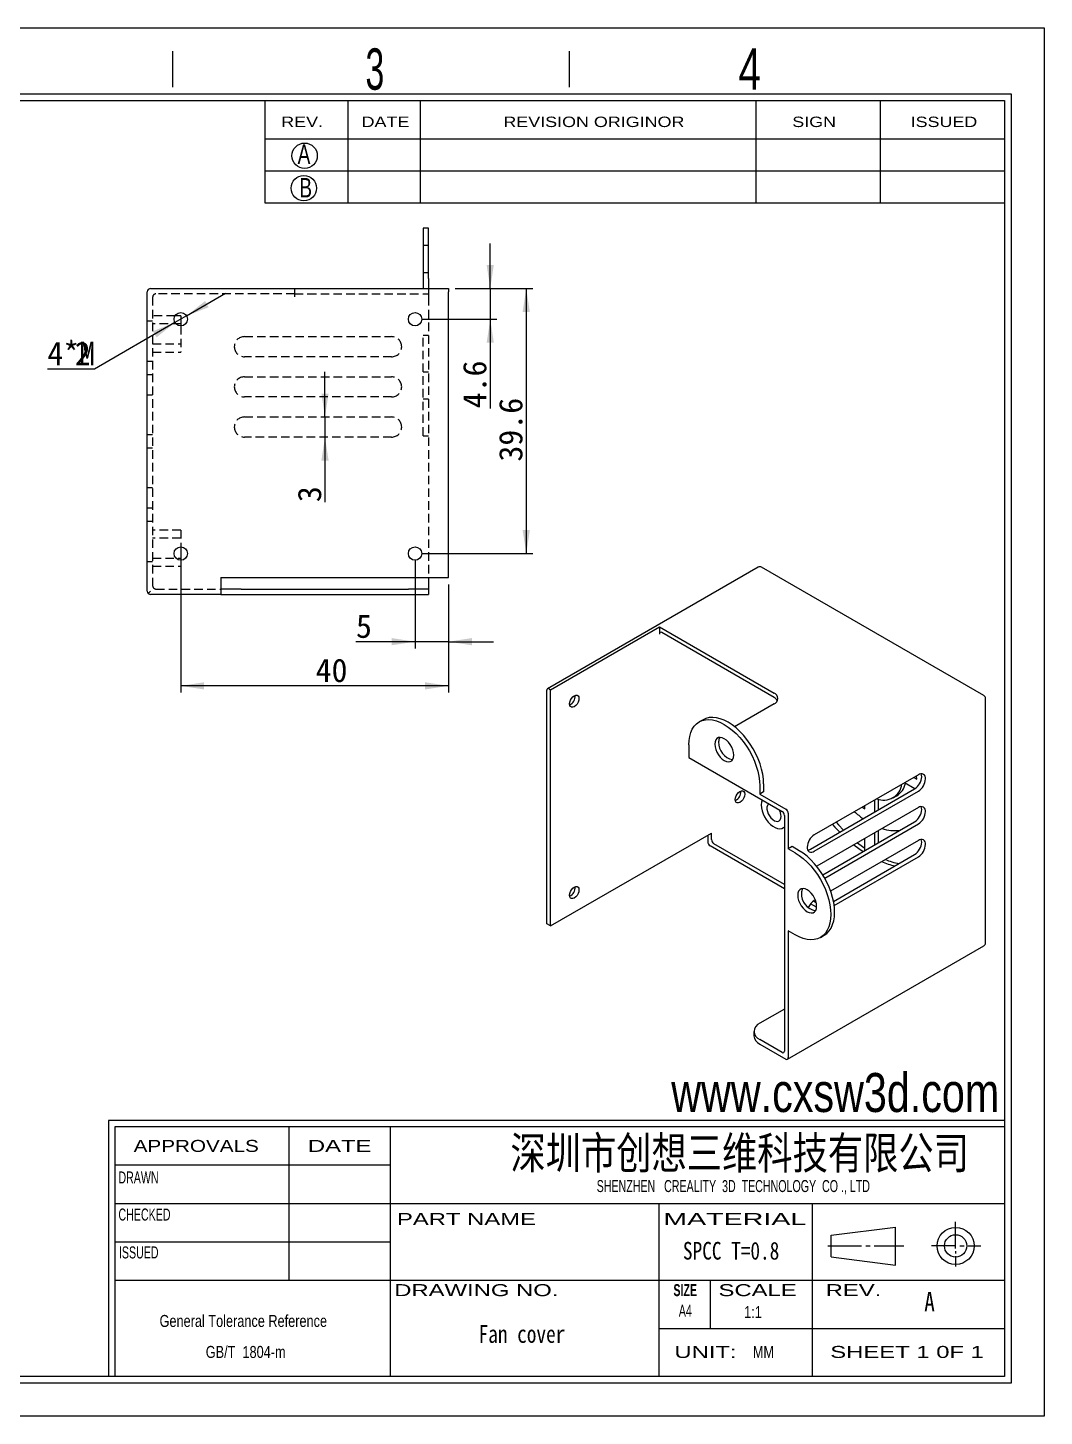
# Model space of a CAD drawing. Extents: x 2 to 295, y 1 to 209.
# Drawn here: x 143.3 to 295.1, y 1.3 to 208.7 of the extents above; entities that cross this region are included whole.
import ezdxf

# ---------------------------------------------------------------- set-up
doc = ezdxf.new("R2010")
doc.units = 0
doc.linetypes.add('SLD-实线', pattern=[0])
doc.linetypes.add('SLD-虚线', pattern=[1.905, 1.27, -0.635])
doc.layers.get('0').update_dxf_attribs({"linetype": 'CONTINUOUS'})
doc.layers.add('DIM', color=5, linetype='SLD-实线')
doc.layers.add('SLD-0', color=179, linetype='SLD-实线')
doc.styles.add('SLDTEXTSTYLE0', font='arial.ttf', dxfattribs={"width": 0.7584})
doc.styles.add('SLDTEXTSTYLE1', font='arial.ttf', dxfattribs={"width": 0.63516})
doc.styles.add('SLDTEXTSTYLE10', font='', dxfattribs={"width": 0.8})
doc.styles.add('SLDTEXTSTYLE11', font='', dxfattribs={"width": 0.67})
doc.styles.add('SLDTEXTSTYLE12', font='')
doc.styles.add('SLDTEXTSTYLE2', font='GOTHIC.TTF', dxfattribs={"width": 0.7304})
doc.styles.add('SLDTEXTSTYLE3', font='GOTHIC.TTF', dxfattribs={"width": 0.61171})
doc.styles.add('SLDTEXTSTYLE4', font='arialbd.ttf', dxfattribs={"width": 0.63516})
doc.styles.add('SLDTEXTSTYLE5', font='arial.ttf', dxfattribs={"width": 1.422})
doc.styles.add('SLDTEXTSTYLE6', font='arial.ttf', dxfattribs={"width": 1.2324})
doc.styles.add('SLDTEXTSTYLE7', font='arial.ttf', dxfattribs={"width": 1.7064})
doc.styles.add('SLDTEXTSTYLE8', font='', dxfattribs={"width": 0.8, "bigfont": 'bigfont'})
doc.styles.add('SLDTEXTSTYLE9', font='', dxfattribs={"width": 0.8})
doc.styles.get('SLDTEXTSTYLE10').set_extended_font_data('宋体', bold=True)
doc.styles.get('SLDTEXTSTYLE11').set_extended_font_data('宋体')
doc.styles.get('SLDTEXTSTYLE12').set_extended_font_data('宋体')
doc.styles.get('SLDTEXTSTYLE8').set_extended_font_data('宋体', bold=True)
doc.styles.get('SLDTEXTSTYLE9').set_extended_font_data('宋体')
doc.dimstyles.new('SLDDIMSTYLE2', dxfattribs={"dimtxt": 3.5, "dimasz": 3.5, "dimexe": 0, "dimexo": 0.0625, "dimgap": 0.875, "dimtad": 0, "dimtih": 1, "dimtoh": 1, "dimrnd": 1e-09, "dimzin": 12, "dimdsep": 46, "dimtxsty": 'SLDTEXTSTYLE11', "dimsah": 1, "dimcen": 0, "dimadec": 0, "dimazin": 0, "dimtfac": 1, "dimtmove": 0, "dimatfit": 3, "dimfxl": 0, "dimtolj": 1, "dimtzin": 12, "dimarcsym": 0})
doc.dimstyles.new('SLDDIMSTYLE4', dxfattribs={"dimtxt": 3.5, "dimasz": 3.5, "dimexe": 0, "dimexo": 0.0625, "dimgap": 0.875, "dimtad": 2, "dimrnd": 1e-09, "dimzin": 12, "dimdsep": 46, "dimtxsty": 'SLDTEXTSTYLE11', "dimsah": 1, "dimcen": 0.09, "dimadec": 0, "dimazin": 0, "dimtfac": 1, "dimtmove": 0, "dimatfit": 0, "dimfxl": 0, "dimtolj": 1, "dimtzin": 12, "dimarcsym": 0})
doc.dimstyles.new('SLDDIMSTYLE5', dxfattribs={"dimtxt": 3.5, "dimasz": 3.5, "dimexe": 0, "dimexo": 0.0625, "dimgap": 0.875, "dimtad": 2, "dimrnd": 1e-09, "dimzin": 12, "dimdsep": 46, "dimtxsty": 'SLDTEXTSTYLE11', "dimsah": 1, "dimcen": 0.09, "dimadec": 0, "dimazin": 0, "dimtfac": 1, "dimtofl": 0, "dimtmove": 0, "dimatfit": 3, "dimfxl": 0, "dimtolj": 1, "dimtzin": 12, "dimarcsym": 0})

# ---------------------------------------------------------------- blocks, each defined once
blk = doc.blocks.new('SW_NOTE_0')
at = {"layer": 'SLD-0', "color": 0, "char_height": 1.7927, "attachment_point": 2, "style": 'SLDTEXTSTYLE0'}
for s, insert in [('General Tolerance Reference ', (13.02, 2.31)), (' GB/T  1804-m', (13.11, -2.32))]:
    blk.add_mtext(s, dxfattribs=dict(at, insert=insert))
blk = doc.blocks.new('_D_17')
at = {"layer": 'DIM'}
for p, q in [((212.35, 169.74), (212.35, 176.47)), ((207.11, 169.74), (213.35, 169.74)), ((212.35, 169.74), (212.35, 165.14)), ((202.11, 165.14), (213.35, 165.14)), ((212.35, 165.14), (212.35, 151.83))]:
    blk.add_line(p, q, dxfattribs=at)
for points in [[(212.35, 169.74), (212.88, 173.24), (211.81, 173.24)], [(212.35, 165.14), (211.81, 161.64), (212.88, 161.64)]]:
    blk.add_solid(points, dxfattribs=at)
at = {"layer": 'DIM', "insert": (208.27, 151.83), "char_height": 3.5, "attachment_point": 1, "rotation": 90, "style": 'SLDTEXTSTYLE12'}
blk.add_mtext('4.6', dxfattribs=at)
blk = doc.blocks.new('_D_18')
at = {"layer": 'DIM'}
for p, q in [((207.11, 169.74), (218.73, 169.74)), ((217.73, 169.74), (217.73, 130.14)), ((202.11, 130.14), (218.73, 130.14))]:
    blk.add_line(p, q, dxfattribs=at)
for points in [[(217.73, 169.74), (217.19, 166.24), (218.26, 166.24)], [(217.73, 130.14), (218.26, 133.64), (217.19, 133.64)]]:
    blk.add_solid(points, dxfattribs=at)
at = {"layer": 'DIM', "insert": (213.65, 143.88), "char_height": 3.5, "attachment_point": 1, "rotation": 90, "style": 'SLDTEXTSTYLE12'}
blk.add_mtext('39.6', dxfattribs=at)
blk = doc.blocks.new('_D_19')
at = {"layer": 'DIM'}
for p, q in [((201.11, 129.14), (201.11, 115.98)), ((206.11, 125.54), (206.11, 115.98)), ((201.11, 116.98), (192.29, 116.98)), ((206.11, 116.98), (201.11, 116.98)), ((206.11, 116.98), (212.85, 116.98))]:
    blk.add_line(p, q, dxfattribs=at)
for points in [[(201.11, 116.98), (197.61, 117.52), (197.61, 116.44)], [(206.11, 116.98), (209.61, 116.44), (209.61, 117.52)]]:
    blk.add_solid(points, dxfattribs=at)
at = {"layer": 'DIM', "insert": (192.29, 121.05), "char_height": 3.5, "attachment_point": 1, "style": 'SLDTEXTSTYLE12'}
blk.add_mtext('5', dxfattribs=at)
blk = doc.blocks.new('_D_20')
at = {"layer": 'DIM'}
for p, q in [((166.11, 129.14), (166.11, 109.38)), ((206.11, 125.54), (206.11, 109.38)), ((206.11, 110.38), (166.11, 110.38))]:
    blk.add_line(p, q, dxfattribs=at)
for points in [[(166.11, 110.38), (169.61, 109.84), (169.61, 110.92)], [(206.11, 110.38), (202.61, 110.92), (202.61, 109.84)]]:
    blk.add_solid(points, dxfattribs=at)
at = {"layer": 'DIM', "insert": (186.26, 114.45), "char_height": 3.5, "attachment_point": 1, "style": 'SLDTEXTSTYLE12'}
blk.add_mtext('40', dxfattribs=at)
blk = doc.blocks.new('_D_21')
at = {"layer": 'DIM'}
for p, q in [((166.98, 165.64), (172.81, 169.01)), ((165.25, 164.64), (153.22, 157.7)), ((166.98, 165.64), (165.25, 164.64)), ((153.22, 157.7), (146.19, 157.7))]:
    blk.add_line(p, q, dxfattribs=at)
for points in [[(166.98, 165.64), (170.28, 166.93), (169.74, 167.86)], [(165.25, 164.64), (161.95, 163.36), (162.49, 162.43)]]:
    blk.add_solid(points, dxfattribs=at)
at = {"layer": 'DIM', "char_height": 3.5, "attachment_point": 1, "style": 'SLDTEXTSTYLE12'}
for s, insert in [('4*M', (146.19, 161.77)), ('2', (150.27, 161.77))]:
    blk.add_mtext(s, dxfattribs=dict(at, insert=insert))
blk = doc.blocks.new('_D_22')
at = {"layer": 'DIM'}
for p, q in [((187.66, 150.54), (187.66, 157.27)), ((187.66, 150.54), (187.66, 147.54)), ((187.66, 147.54), (187.66, 137.82))]:
    blk.add_line(p, q, dxfattribs=at)
for points in [[(187.66, 150.54), (188.2, 154.04), (187.12, 154.04)], [(187.66, 147.54), (187.12, 144.04), (188.2, 144.04)]]:
    blk.add_solid(points, dxfattribs=at)
at = {"layer": 'DIM', "insert": (183.59, 137.82), "char_height": 3.5, "attachment_point": 1, "rotation": 90, "style": 'SLDTEXTSTYLE12'}
blk.add_mtext('3', dxfattribs=at)

msp = doc.modelspace()

# ---------------------------------------------------------------- linework, layer by layer
at = {"color": 7, "linetype": 'SLD-实线'}
for p, q in [((203.115, 178.742), (202.315, 178.742)), ((202.315, 178.742), (202.315, 171.242)), ((203.115, 171.242), (203.115, 178.742)), ((202.315, 171.242), (202.315, 169.742)), ((203.115, 171.242), (203.115, 169.742)), ((161.115, 124.542), (161.115, 169.242)), ((161.615, 169.742), (206.115, 169.742)), ((206.115, 169.742), (206.115, 169.242)), ((206.115, 126.542), (206.115, 169.242)), ((166.115, 165.642), (165.249, 165.642)), ((166.115, 165.642), (166.115, 164.142)), ((166.115, 131.142), (166.115, 129.142)), ((172.115, 126.542), (206.115, 126.542)), ((172.115, 126.542), (172.115, 124.542)), ((203.115, 126.542), (203.115, 125.342)), ((252.368, 128.111), (220.902, 109.946)), ((286.102, 108.926), (252.868, 128.111)), ((175.115, 124.842), (172.115, 124.842)), ((172.115, 124.542), (172.115, 124.042)), ((175.115, 124.842), (200.115, 124.842)), ((203.115, 124.842), (200.115, 124.842)), ((203.115, 125.342), (203.115, 124.842)), ((203.115, 124.842), (203.115, 124.042)), ((172.115, 124.042), (161.615, 124.042)), ((172.115, 124.042), (175.115, 124.042)), ((175.115, 124.042), (200.115, 124.042)), ((200.115, 124.042), (203.115, 124.042)), ((221.364, 109.799), (237.627, 119.187)), ((237.627, 119.187), (254.739, 109.309)), ((237.627, 119.187), (237.627, 118.126)), ((254.739, 108.656), (237.981, 118.33)), ((221.152, 109.921), (221.364, 109.799)), ((220.798, 74.851), (220.798, 109.717)), ((221.364, 74.524), (221.364, 109.799)), ((286.352, 71.993), (286.352, 108.492)), ((254.739, 107.676), (248.852, 104.278)), ((244.131, 105.314), (243.565, 104.987)), ((242.011, 101.553), (242.011, 99.675)), ((242.011, 99.675), (255.941, 91.634)), ((252.618, 95.43), (252.618, 94.205)), ((253.184, 95.757), (253.184, 94.532)), ((276.306, 97.103), (260.75, 88.122)), ((275.774, 94.999), (274.218, 95.897)), ((275.633, 96.714), (276.058, 96.468)), ((276.058, 96.468), (276.01, 96.932)), ((253.184, 94.532), (252.618, 94.205)), ((252.618, 94.205), (256.507, 91.96)), ((260.184, 85.999), (275.74, 94.98)), ((260.75, 85.673), (276.306, 94.653)), ((270.296, 93.455), (270.296, 91.836)), ((272.522, 93.651), (273.088, 93.977)), ((256.861, 91.348), (256.861, 86.04)), ((276.306, 92.203), (261.114, 83.433)), ((267.937, 92.271), (268.316, 91.997)), ((268.316, 91.997), (268.316, 92.49)), ((269.73, 93.306), (269.73, 91.51)), ((256.089, 89.168), (256.295, 89.287)), ((256.295, 91.021), (256.295, 55.828)), ((262.019, 82.159), (275.74, 90.08)), ((262.307, 81.673), (276.306, 89.754)), ((221.364, 74.524), (245.405, 88.403)), ((244.84, 88.077), (244.84, 87.097)), ((245.405, 87.423), (245.405, 88.403)), ((276.306, 87.304), (263.194, 79.735)), ((268.316, 85.794), (268.316, 87.591)), ((269.73, 88.407), (269.73, 86.611)), ((270.296, 88.734), (270.296, 86.937)), ((256.295, 80.075), (245.193, 86.484)), ((256.295, 80.729), (245.759, 86.811)), ((257.426, 86.367), (256.861, 86.04)), ((257.921, 85.428), (256.861, 86.04)), ((258.487, 85.755), (257.426, 86.367)), ((263.624, 78.187), (275.74, 85.181)), ((263.722, 77.59), (276.306, 84.855)), ((261.096, 77.304), (260.196, 77.824)), ((261.039, 77.99), (260.614, 78.235)), ((260.906, 78.414), (260.75, 78.324)), ((221.364, 74.524), (220.798, 74.851)), ((257.921, 73.18), (256.861, 73.792)), ((256.861, 73.792), (256.861, 54.849)), ((261.671, 72.809), (262.237, 73.135)), ((256.757, 54.62), (286.102, 71.56)), ((256.295, 62.115), (252.618, 59.992)), ((251.739, 58.767), (251.739, 58.114)), ((255.941, 55.624), (252.618, 57.543)), ((252.618, 56.889), (256.507, 54.644))]:
    msp.add_line(p, q, dxfattribs=at)
at = {"color": 7, "linetype": 'SLD-虚线'}
for p, q in [((203.115, 176.142), (202.315, 176.142)), ((202.315, 172.142), (203.115, 172.142)), ((161.915, 168.442), (161.915, 125.342)), ((183.115, 168.942), (162.415, 168.942)), ((183.115, 169.742), (183.115, 168.442)), ((183.115, 168.942), (185.115, 168.942)), ((185.115, 168.942), (203.115, 168.942)), ((203.115, 169.742), (203.115, 168.942)), ((203.115, 168.942), (203.115, 168.442)), ((203.115, 168.442), (203.115, 126.542)), ((161.915, 164.864), (161.115, 164.864)), ((165.249, 165.642), (161.915, 165.642)), ((166.115, 164.442), (161.915, 164.442)), ((166.115, 164.142), (166.115, 160.242)), ((175.615, 162.542), (197.615, 162.542)), ((202.315, 162.742), (203.115, 162.742)), ((202.315, 147.742), (202.315, 162.742)), ((161.915, 161.442), (166.115, 161.442)), ((161.915, 160.242), (166.115, 160.242)), ((161.915, 158.85), (161.115, 158.85)), ((197.615, 159.542), (175.615, 159.542)), ((161.915, 156.842), (161.115, 156.842)), ((175.615, 156.542), (197.615, 156.542)), ((203.115, 157.242), (202.315, 157.242)), ((161.915, 153.82), (161.115, 153.82)), ((197.615, 153.542), (175.615, 153.542)), ((202.315, 153.242), (203.115, 153.242)), ((175.615, 150.542), (197.615, 150.542)), ((161.915, 147.892), (161.115, 147.892)), ((197.615, 147.542), (175.615, 147.542)), ((202.315, 147.742), (203.115, 147.742)), ((161.915, 145.892), (161.115, 145.892)), ((161.915, 139.964), (161.115, 139.964)), ((161.915, 136.942), (161.115, 136.942)), ((161.915, 134.934), (161.115, 134.934)), ((166.115, 133.642), (161.915, 133.642)), ((166.115, 133.642), (166.115, 131.142)), ((166.115, 132.442), (161.915, 132.442)), ((161.915, 128.92), (161.115, 128.92)), ((161.915, 129.442), (166.115, 129.442)), ((166.115, 129.142), (166.115, 128.242)), ((161.915, 128.242), (166.115, 128.242)), ((162.415, 124.842), (172.115, 124.842))]:
    msp.add_line(p, q, dxfattribs=at)
at = {"color": 7, "linetype": 'SLD-实线', "flags": 128}
for points in [[(161.261, 124.189), (161.337, 124.264), (161.424, 124.351), (161.517, 124.445), (161.615, 124.542)], [(224.192, 107.676), (224.227, 107.948), (224.327, 108.233), (224.484, 108.504), (224.681, 108.734), (224.899, 108.9), (225.118, 108.986), (225.315, 108.984), (225.471, 108.894), (225.572, 108.724), (225.606, 108.492), (225.572, 108.22), (225.471, 107.934), (225.315, 107.663), (225.118, 107.433), (224.899, 107.267), (224.681, 107.181), (224.484, 107.183), (224.327, 107.274), (224.227, 107.443), (224.192, 107.676)], [(242.011, 101.553), (242.045, 102.22), (242.144, 102.839), (242.309, 103.404), (242.536, 103.907), (242.824, 104.342), (243.168, 104.704), (243.565, 104.987), (244.008, 105.189), (244.493, 105.306), (245.014, 105.338), (245.563, 105.283), (246.134, 105.144), (246.721, 104.92), (247.315, 104.616), (247.908, 104.235), (248.495, 103.781), (249.066, 103.261), (249.616, 102.681), (250.136, 102.048), (250.621, 101.371), (251.065, 100.657), (251.461, 99.916), (251.805, 99.158), (252.093, 98.391), (252.32, 97.625), (252.485, 96.87), (252.585, 96.135), (252.618, 95.43)], [(253.184, 95.757), (253.15, 96.462), (253.051, 97.196), (252.886, 97.951), (252.658, 98.717), (252.371, 99.484), (252.027, 100.243), (251.63, 100.984), (251.187, 101.697), (250.702, 102.375), (250.181, 103.008), (249.632, 103.588), (249.06, 104.108), (248.474, 104.561), (247.88, 104.942), (247.286, 105.247), (246.7, 105.47), (246.129, 105.61), (245.579, 105.664), (245.059, 105.633), (244.574, 105.515), (244.131, 105.314)], [(248.729, 100.043), (248.693, 100.427), (248.589, 100.833), (248.42, 101.24), (248.196, 101.627), (247.928, 101.977), (247.629, 102.27), (247.315, 102.493), (247, 102.634), (246.701, 102.685), (246.433, 102.646), (246.209, 102.516), (246.04, 102.304), (245.936, 102.019), (245.9, 101.676)], [(245.9, 101.676), (245.936, 101.292), (246.04, 100.887), (246.209, 100.48), (246.433, 100.092), (246.701, 99.743), (247, 99.449), (247.315, 99.227), (247.629, 99.086), (247.928, 99.034), (248.196, 99.074), (248.42, 99.203), (248.589, 99.416), (248.693, 99.7), (248.729, 100.043)], [(248.941, 93.384), (248.976, 93.656), (249.076, 93.942), (249.232, 94.213), (249.43, 94.442), (249.648, 94.608), (249.867, 94.695), (250.064, 94.692), (250.22, 94.602), (250.321, 94.433), (250.355, 94.2), (250.321, 93.928), (250.22, 93.642), (250.064, 93.371), (249.867, 93.142), (249.648, 92.975), (249.43, 92.889), (249.232, 92.891), (249.076, 92.982), (248.976, 93.151), (248.941, 93.384)], [(252.971, 93.359), (252.959, 93.33), (252.863, 92.995), (252.83, 92.608), (252.863, 92.184), (252.959, 91.737), (253.116, 91.283), (253.328, 90.835), (253.589, 90.411), (253.888, 90.024), (254.217, 89.687), (254.563, 89.413), (254.915, 89.209), (255.262, 89.084), (255.59, 89.041), (255.89, 89.083), (256.15, 89.206), (256.295, 89.33)], [(253.952, 92.782), (253.881, 92.721), (253.753, 92.526), (253.687, 92.267), (253.687, 91.96), (253.753, 91.625), (253.881, 91.282), (254.063, 90.953), (254.288, 90.659), (254.54, 90.418), (254.806, 90.245), (255.067, 90.152), (255.308, 90.144), (255.512, 90.221), (255.669, 90.379), (255.767, 90.608), (255.8, 90.894), (255.8, 90.894)], [(263.47, 89.693), (263.827, 89.295), (264.56, 88.525)], [(264.036, 90.019), (264.393, 89.622), (265.125, 88.852)], [(257.921, 85.428), (258.515, 85.047), (259.101, 84.593), (259.673, 84.073), (260.222, 83.493), (260.743, 82.861), (261.228, 82.183), (261.671, 81.47), (262.067, 80.729), (262.412, 79.97), (262.699, 79.203), (262.927, 78.437), (263.092, 77.682), (263.191, 76.947), (263.224, 76.243), (263.191, 75.576), (263.092, 74.957), (262.927, 74.392), (262.699, 73.889), (262.412, 73.454), (262.067, 73.092), (261.671, 72.809), (261.228, 72.607), (260.743, 72.49), (260.222, 72.458), (259.673, 72.512), (259.101, 72.652), (258.515, 72.876), (257.921, 73.18)], [(262.237, 73.135), (262.237, 73.135), (262.633, 73.419), (262.977, 73.78), (263.265, 74.215), (263.493, 74.718), (263.657, 75.283), (263.757, 75.903), (263.79, 76.569), (263.757, 77.274), (263.657, 78.009), (263.493, 78.764), (263.265, 79.529), (262.977, 80.297), (262.633, 81.055), (262.237, 81.796), (261.793, 82.51), (261.308, 83.187), (260.788, 83.82), (260.238, 84.4), (259.667, 84.92), (259.081, 85.373), (258.487, 85.755)], [(266.66, 86.635), (267.391, 86.079), (268.033, 85.631)], [(267.226, 86.961), (267.957, 86.405), (268.316, 86.15)], [(224.192, 79.097), (224.227, 79.369), (224.327, 79.655), (224.484, 79.925), (224.681, 80.155), (224.899, 80.321), (225.118, 80.408), (225.315, 80.405), (225.471, 80.315), (225.572, 80.145), (225.606, 79.913), (225.572, 79.641), (225.471, 79.355), (225.315, 79.084), (225.118, 78.854), (224.899, 78.688), (224.681, 78.602), (224.484, 78.604), (224.327, 78.695), (224.227, 78.864), (224.192, 79.097)], [(261.103, 77.467), (261.068, 77.851), (260.963, 78.257), (260.795, 78.663), (260.571, 79.051), (260.303, 79.401), (260.004, 79.694), (259.689, 79.917), (259.374, 80.057), (259.075, 80.109), (258.807, 80.069), (258.583, 79.94), (258.415, 79.728), (258.31, 79.443), (258.275, 79.1)], [(258.275, 79.1), (258.31, 78.716), (258.415, 78.311), (258.583, 77.904), (258.807, 77.516), (259.075, 77.166), (259.374, 76.873), (259.689, 76.65), (260.004, 76.51), (260.303, 76.458), (260.571, 76.498), (260.795, 76.627), (260.963, 76.839), (261.068, 77.124), (261.103, 77.467)]]:
    msp.add_lwpolyline(points, dxfattribs=at)
at = {"color": 7, "linetype": 'SLD-实线'}
for centre in [(166.115, 165.142), (201.115, 165.142), (166.115, 130.142), (201.115, 130.142)]:
    msp.add_circle(centre, 1, dxfattribs=at)
for centre, radius, start, end in [((161.615, 169.242), 0.5, 90, 180), ((252.618, 127.678), 0.5, 60.00269, 119.99731), ((161.615, 124.542), 0.5, 180, 225), ((161.615, 124.542), 0.5, 225, 270), ((237.843, 118.161), 0.218, 50.79671, 189.21404), ((221.014, 109.752), 0.218, 50.79671, 189.21404), ((223.62, 108.822), 1.416, 294.37539, 5.62999), ((254.429, 108.493), 0.873, 290.78342, 69.21658), ((254.176, 107.571), 1.222, 29.11172, 62.53693), ((285.852, 108.492), 0.5, 0, 60.00269), ((247.66, 102.064), 1.195, 148.70857, 182.92601), ((249.049, 101.899), 2.585, 177.69921, 259.02557), ((271.124, 96.074), 2.759, 248.03018, 351.96444), ((271.498, 96.458), 2.947, 302.67099, 347.274), ((274.498, 96.922), 2.305, 302.60548, 357.39452), ((276.72, 96.595), 0.655, 350.78596, 129.20329), ((275.064, 96.595), 2.305, 302.60548, 357.39452), ((275.832, 96.85), 0.97, 358.03802, 23.99525), ((248.369, 94.531), 1.416, 294.37539, 5.62999), ((253.665, 90.825), 2.136, 1.84728, 29.39735), ((255.527, 90.986), 0.768, 2.60548, 57.39452), ((256.093, 91.313), 0.768, 2.60548, 57.39452), ((276.628, 102.555), 14.762, 227.99328, 234.47549), ((274.498, 92.022), 2.305, 302.60548, 357.39452), ((276.72, 91.696), 0.655, 350.78596, 129.20329), ((275.064, 91.696), 2.305, 302.60548, 357.39452), ((275.832, 91.951), 0.97, 358.03802, 23.99525), ((246.173, 87.458), 0.768, 182.60548, 237.39452), ((261.992, 86.18), 2.305, 122.60548, 177.39452), ((272.797, 94.744), 5.979, 251.398, 277.14855), ((276.72, 86.797), 0.655, 350.78596, 129.20329), ((275.832, 87.051), 0.97, 358.03802, 23.99525), ((245.607, 87.132), 0.768, 182.60548, 237.39452), ((260.336, 86.18), 0.655, 170.78596, 309.20329), ((259.671, 86.822), 0.97, 276.00864, 301.95884), ((274.498, 87.123), 2.305, 302.60548, 357.39452), ((275.064, 86.796), 2.305, 302.60548, 357.39452), ((275.334, 94.922), 11.703, 247.24531, 257.57657), ((275.9, 95.249), 11.703, 247.24531, 257.57657), ((223.62, 80.243), 1.416, 294.37539, 5.62999), ((261.423, 79.323), 2.585, 177.69921, 259.02557), ((260.034, 79.488), 1.195, 148.70857, 182.92601), ((261.987, 76.392), 2.294, 122.63908, 157.63207), ((285.852, 71.993), 0.5, 299.99731, 0), ((253.239, 58.263), 1.507, 185.65338, 245.66676), ((253.096, 58.767), 1.315, 111.31255, 248.68745), ((256.079, 55.793), 0.218, 230.79671, 9.21404), ((256.645, 54.814), 0.218, 230.79671, 9.21404)]:
    msp.add_arc(centre, radius, start, end, dxfattribs=at)
at = {"color": 7, "linetype": 'SLD-虚线'}
for centre, radius, start, end in [((162.415, 168.442), 0.5, 90, 180), ((175.615, 161.042), 1.5, 90, 180), ((197.615, 161.042), 1.5, 0, 90), ((175.615, 161.042), 1.5, 180, 270), ((197.615, 161.042), 1.5, 270, 0), ((175.615, 155.042), 1.5, 90, 180), ((197.615, 155.042), 1.5, 0, 90), ((175.615, 155.042), 1.5, 180, 270), ((197.615, 155.042), 1.5, 270, 0), ((175.615, 149.042), 1.5, 90, 180), ((197.615, 149.042), 1.5, 0, 90), ((175.615, 149.042), 1.5, 180, 270), ((197.615, 149.042), 1.5, 270, 0), ((162.415, 125.342), 0.5, 180, 270)]:
    msp.add_arc(centre, radius, start, end, dxfattribs=at)
at = {"layer": 'SLD-0'}
for p, q in [((1.812, 208.674), (295.107, 208.674)), ((295.107, 208.674), (295.107, 1.294)), ((12.675, 197.811), (289.181, 197.811)), ((252.017, 197.811), (252.017, 182.514)), ((270.599, 197.811), (270.599, 182.514)), ((289.181, 197.811), (289.181, 7.219)), ((289.181, 7.219), (12.675, 7.219)), ((295.107, 1.294), (1.812, 1.294))]:
    msp.add_line(p, q, dxfattribs=at)
at = {"layer": 'SLD-0', "color": 6, "linetype": 'SLD-实线'}
for p, q in [((164.952, 199.786), (164.952, 205.169)), ((224.204, 199.786), (224.204, 205.169)), ((11.687, 198.799), (290.169, 198.799)), ((290.169, 198.799), (290.169, 6.231)), ((290.169, 6.231), (11.687, 6.231))]:
    msp.add_line(p, q, dxfattribs=at)
at = {"layer": 'SLD-0', "color": 179, "linetype": 'SLD-实线'}
for p, q in [((178.659, 197.811), (178.659, 182.514)), ((191.05, 197.811), (191.05, 182.514)), ((201.886, 197.811), (201.886, 182.514)), ((178.659, 192.074), (289.181, 192.074)), ((178.659, 187.294), (289.181, 187.294)), ((178.659, 182.514), (289.181, 182.514)), ((289.181, 45.462), (155.33, 45.462)), ((155.33, 45.462), (155.33, 7.219)), ((289.181, 44.506), (156.286, 44.506)), ((156.286, 44.506), (156.286, 7.219)), ((182.281, 44.506), (182.281, 21.56)), ((197.398, 44.506), (197.398, 7.219)), ((197.398, 38.77), (156.286, 38.77)), ((289.181, 33.033), (156.286, 33.033)), ((237.553, 33.033), (237.553, 7.219)), ((260.499, 7.219), (260.499, 33.033)), ((263.255, 28.354), (272.888, 29.538)), ((272.888, 23.846), (272.888, 29.538)), ((281.869, 26.35), (281.869, 30.316)), ((197.398, 27.297), (156.286, 27.297)), ((263.255, 25.106), (263.255, 28.354)), ((262.786, 26.733), (267.83, 26.733)), ((263.255, 25.106), (272.888, 23.846)), ((268.461, 26.733), (269.091, 26.733)), ((269.722, 26.733), (274.136, 26.733)), ((281.869, 26.733), (278.268, 26.733)), ((281.869, 25.966), (281.869, 25.583)), ((281.869, 25.2), (281.869, 23.667)), ((282.5, 26.733), (283.13, 26.733)), ((283.761, 26.733), (285.653, 26.733)), ((289.181, 21.56), (156.286, 21.56)), ((245.202, 21.56), (245.202, 14.39)), ((237.553, 14.39), (289.181, 14.39))]:
    msp.add_line(p, q, dxfattribs=at)
at = {"layer": 'SLD-0'}
for centre in [(184.622, 189.564), (184.499, 184.715)]:
    msp.add_circle(centre, 1.894, dxfattribs=at)
at = {"layer": 'SLD-0', "color": 179, "linetype": 'SLD-实线'}
for radius in [2.771, 1.669]:
    msp.add_circle((281.869, 26.733), radius, dxfattribs=at)

# ---------------------------------------------------------------- block references
at = {"layer": 'SLD-0', "color": 179}
msp.add_blockref('SW_NOTE_0', (162.438, 14.111), dxfattribs=at)

# ---------------------------------------------------------------- texts
at = {"layer": 'SLD-0'}
for s, insert, char_height, attachment_point, style in [('3', (193.707, 205.593), 6.172, 1, 'SLDTEXTSTYLE3'), ('4', (249.441, 205.587), 6.172, 1, 'SLDTEXTSTYLE2'), ('A', (183.578, 191.252), 2.903, 1, 'SLDTEXTSTYLE2'), ('B', (183.832, 186.237), 2.903, 1, 'SLDTEXTSTYLE2'), ('深圳市创想三维科技有限公司', (249.607, 43.039), 4.82808, 2, 'SLDTEXTSTYLE8'), ('SPCC T=0.8', (248.331, 27.336), 2.6458, 2, 'SLDTEXTSTYLE10'), ('A', (277.178, 19.854), 2.91, 1, 'SLDTEXTSTYLE9'), ('Fan cover', (217.087, 14.902), 2.6458, 2, 'SLDTEXTSTYLE10')]:
    msp.add_mtext(s, dxfattribs=dict(at, insert=insert, char_height=char_height, attachment_point=attachment_point, style=style))
at = {"layer": 'SLD-0', "color": 179}
for s, insert, char_height, attachment_point, style in [('REV.', (181.129, 195.4), 1.5536, 1, 'SLDTEXTSTYLE6'), ('DATE', (193.126, 195.4), 1.5536, 1, 'SLDTEXTSTYLE6'), ('REVISION ORIGINOR', (214.308, 195.4), 1.55363, 1, 'SLDTEXTSTYLE6'), ('SIGN', (257.466, 195.4), 1.5536, 1, 'SLDTEXTSTYLE6'), ('ISSUED', (275.148, 195.4), 1.5536, 1, 'SLDTEXTSTYLE6'), ('APPROVALS', (168.427, 42.563), 1.7927, 2, 'SLDTEXTSTYLE6'), ('DATE', (189.85, 42.563), 1.7927, 2, 'SLDTEXTSTYLE5'), ('DRAWN', (159.804, 37.853), 1.7927, 2, 'SLDTEXTSTYLE1'), ('SHENZHEN   CREALITY  3D  TECHNOLOGY  CO ., LTD', (248.66, 36.569), 1.79265, 2, 'SLDTEXTSTYLE1'), ('CHECKED', (160.696, 32.315), 1.7927, 2, 'SLDTEXTSTYLE1'), ('PART NAME', (208.794, 31.645), 1.7927, 2, 'SLDTEXTSTYLE5'), ('MATERIAL', (248.88, 31.645), 1.7927, 2, 'SLDTEXTSTYLE7'), ('ISSUED', (159.837, 26.654), 1.7927, 2, 'SLDTEXTSTYLE1'), ('DRAWING NO.', (210.268, 21.022), 1.79265, 2, 'SLDTEXTSTYLE5'), ('SIZE', (241.479, 21.022), 1.7927, 2, 'SLDTEXTSTYLE4'), ('SCALE', (252.289, 21.022), 1.7927, 2, 'SLDTEXTSTYLE5'), ('REV.', (266.61, 21.022), 1.7927, 2, 'SLDTEXTSTYLE5'), ('A4', (241.49, 17.953), 1.7927, 2, 'SLDTEXTSTYLE1'), ('1:1', (251.596, 17.745), 1.7927, 2, 'SLDTEXTSTYLE0'), ('UNIT:', (244.499, 11.791), 1.7927, 2, 'SLDTEXTSTYLE5'), ('MM', (253.161, 11.791), 1.7927, 2, 'SLDTEXTSTYLE0'), ('SHEET 1 0F 1', (274.62, 11.791), 1.79265, 2, 'SLDTEXTSTYLE5')]:
    msp.add_mtext(s, dxfattribs=dict(at, insert=insert, char_height=char_height, attachment_point=attachment_point, style=style))
at = {"layer": 'SLD-0', "color": 5, "insert": (239.388, 52.556), "char_height": 5.82083, "attachment_point": 1, "style": 'SLDTEXTSTYLE0'}
msp.add_mtext('www.cxsw3d.com', dxfattribs=at)

# ---------------------------------------------------------------- dimensions: what is measured, and where the dimension line sits
at = {"layer": 'DIM'}
for base, p1, p2, dimstyle, picture, middle in [((212.345, 165.142), (206.115, 169.742), (201.115, 165.142), 'SLDDIMSTYLE4', '_D_17', (212.345, 153.87)), ((217.727, 130.142), (206.115, 169.742), (201.115, 130.142), 'SLDDIMSTYLE5', '_D_18', (217.727, 146.598)), ((187.661, 147.542), (197.615, 150.542), (197.615, 147.542), 'SLDDIMSTYLE4', '_D_22', (187.661, 138.503))]:
    dim = msp.add_linear_dim(base=base, p1=p1, p2=p2, angle=90, dimstyle=dimstyle, dxfattribs=at)
    dim.commit()
    dim.dimension.update_dxf_attribs({"geometry": picture, "text_midpoint": middle, "dimtype": 160})
dim = msp.add_diameter_dim_2p(p1=(165.249, 164.642), p2=(166.981, 165.642), text='4*M<>', dimstyle='SLDDIMSTYLE2', override={"dimpost": '<>'}, dxfattribs=at)
dim.commit()
dim.dimension.update_dxf_attribs({"geometry": '_D_21', "text_midpoint": (148.913, 159.736), "dimtype": 163})
for base, p2, dimstyle, picture, middle in [((166.115, 110.382), (166.115, 130.142), 'SLDDIMSTYLE5', '_D_20', (187.619, 110.382)), ((201.115, 116.978), (201.115, 130.142), 'SLDDIMSTYLE4', '_D_19', (192.976, 116.978))]:
    dim = msp.add_linear_dim(base=base, p1=(206.115, 126.542), p2=p2, dimstyle=dimstyle, dxfattribs=at)
    dim.commit()
    dim.dimension.update_dxf_attribs({"geometry": picture, "text_midpoint": middle, "dimtype": 160})

doc.saveas('drawing.dxf')
